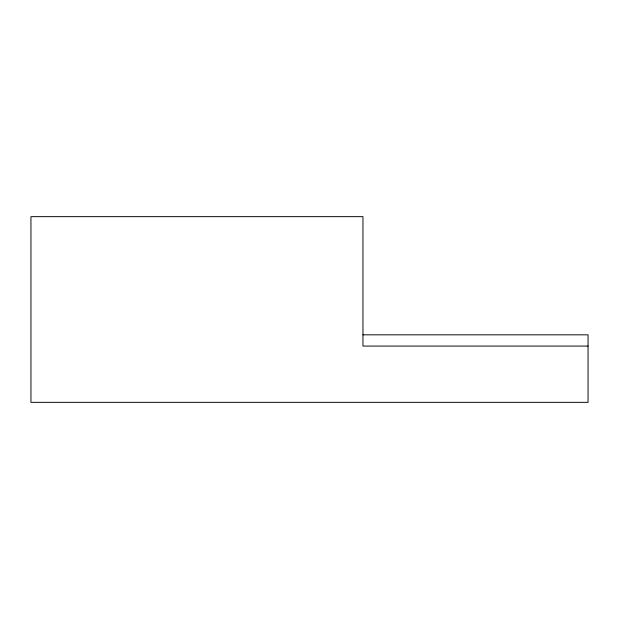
<?xml version="1.0" encoding="UTF-8"?>
<svg xmlns="http://www.w3.org/2000/svg" width="619" height="619" viewBox="0 0 619 619"><rect width="100%" height="100%" fill="white"/><g stroke="black" fill="none" stroke-linecap="round" stroke-linejoin="round"><path stroke-width="0.93" d="M362.958 334.825L588.05 334.825L588.05 402.35L30.95 402.35L30.95 216.65L362.958 216.65L362.958 346.075L588.05 346.075"/></g></svg>
